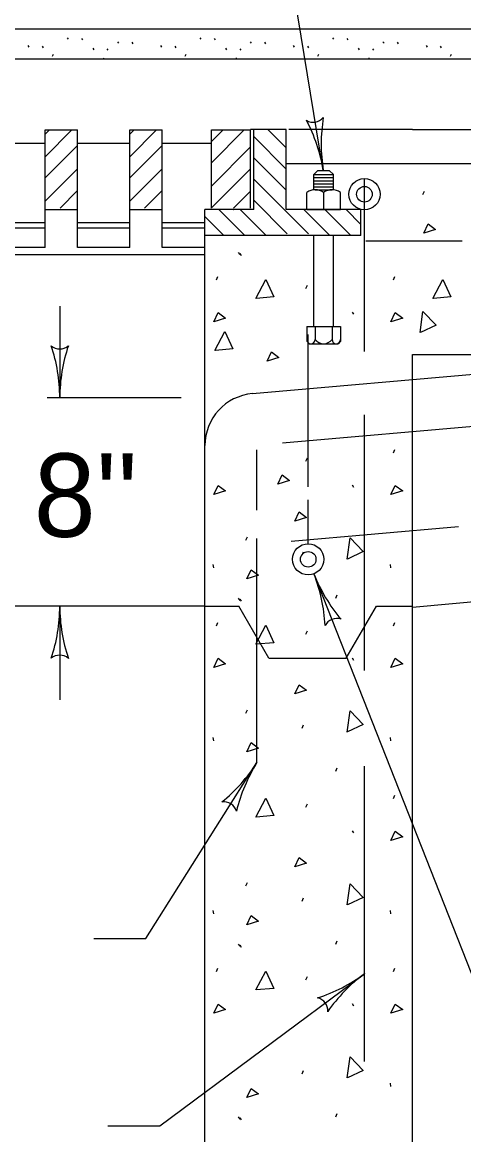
# Model space of a CAD drawing. Extents: x 1007 to 1035.5, y 1000.5 to 1021.5.
# Drawn here: x 1016.77 to 1017.831, y 1006.675 to 1009.344 of the extents above; entities that cross this region are included whole.
import ezdxf

# ---------------------------------------------------------------- set-up
doc = ezdxf.new("R2010")
doc.units = 0
for name, color, linetype in [('1', 7, 'Continuous'), ('11', 7, 'Continuous'), ('15', 7, 'Continuous')]:
    doc.layers.add(name, color=color, linetype=linetype)

msp = doc.modelspace()

# ---------------------------------------------------------------- linework, layer by layer
at = {"layer": '1'}
for p, q in [((1017.4934, 1008.9891), (1017.0556, 1011.6475)), ((1012.7079, 1009.3287), (1020.2079, 1009.3287)), ((1016.878, 1009.3072), (1016.8804, 1009.3036)), ((1016.9122, 1009.3058), (1016.9145, 1009.3022)), ((1016.9991, 1009.2978), (1017.0015, 1009.2942)), ((1017.0333, 1009.2964), (1017.0357, 1009.2928)), ((1017.1968, 1009.3072), (1017.1993, 1009.3036)), ((1017.231, 1009.3058), (1017.2334, 1009.3022)), ((1017.318, 1009.2978), (1017.3204, 1009.2942)), ((1017.3521, 1009.2964), (1017.3545, 1009.2928)), ((1017.5158, 1009.3072), (1017.5182, 1009.3036)), ((1017.5498, 1009.3058), (1017.5523, 1009.3022)), ((1017.6368, 1009.2978), (1017.6393, 1009.2942)), ((1017.671, 1009.2964), (1017.6734, 1009.2928)), ((1016.7837, 1009.2883), (1016.786, 1009.2848)), ((1016.8178, 1009.287), (1016.8202, 1009.2833)), ((1016.9395, 1009.2821), (1016.9419, 1009.2785)), ((1016.9737, 1009.2808), (1016.9761, 1009.2771)), ((1017.1025, 1009.2883), (1017.1049, 1009.2848)), ((1017.1367, 1009.287), (1017.139, 1009.2833)), ((1017.2584, 1009.2821), (1017.2608, 1009.2785)), ((1017.2925, 1009.2808), (1017.2949, 1009.2771)), ((1017.4213, 1009.2883), (1017.4238, 1009.2848)), ((1017.4555, 1009.287), (1017.4579, 1009.2833)), ((1017.5773, 1009.2821), (1017.5797, 1009.2785)), ((1017.6114, 1009.2808), (1017.6138, 1009.2771)), ((1017.7403, 1009.2883), (1017.7427, 1009.2848)), ((1017.7743, 1009.287), (1017.7768, 1009.2833)), ((1023.5538, 1009.2558), (1010.318, 1009.2558)), ((1020.2079, 1009.2558), (1012.7079, 1009.2558)), ((1016.8427, 1009.2628), (1016.845, 1009.2682)), ((1016.9648, 1009.2558), (1016.9662, 1009.2588)), ((1017.1615, 1009.2628), (1017.1639, 1009.2682)), ((1017.2837, 1009.2558), (1017.285, 1009.2588)), ((1017.4803, 1009.2628), (1017.4828, 1009.2682)), ((1017.6026, 1009.2558), (1017.6039, 1009.2588)), ((1017.7993, 1009.2628), (1017.8017, 1009.2682)), ((1016.825, 1008.8043), (1016.825, 1009.0862)), ((1016.825, 1009.0757), (1016.8355, 1009.0862)), ((1016.825, 1009.0217), (1016.8895, 1009.0862)), ((1016.825, 1009.0862), (1016.9032, 1009.0862)), ((1016.9032, 1008.8043), (1016.9032, 1009.0862)), ((1017.0282, 1008.8043), (1017.0282, 1009.0862)), ((1017.0282, 1009.0757), (1017.0387, 1009.0862)), ((1017.0282, 1009.0217), (1017.0927, 1009.0862)), ((1017.0282, 1008.8987), (1017.0282, 1009.0862)), ((1017.0282, 1009.0862), (1017.1063, 1009.0862)), ((1017.1063, 1008.8043), (1017.1063, 1009.0862)), ((1017.1063, 1008.8987), (1017.1063, 1009.0862)), ((1017.2246, 1008.8987), (1017.2246, 1009.0862)), ((1017.2246, 1009.0583), (1017.2525, 1009.0862)), ((1017.2246, 1009.0074), (1017.3035, 1009.0862)), ((1017.2246, 1009.0862), (1017.3183, 1009.0862)), ((1017.4043, 1009.0867), (1017.3183, 1009.0867)), ((1017.3183, 1008.8987), (1017.3183, 1009.0862)), ((1017.3263, 1008.8953), (1017.3263, 1009.0867)), ((1017.4043, 1009.0429), (1017.3605, 1009.0867)), ((1017.4043, 1008.8953), (1017.4043, 1009.0867)), ((1017.7079, 1009.0867), (1017.411, 1009.0867)), ((1017.7079, 1009.0867), (1020.2079, 1009.0867)), ((1017.4043, 1008.992), (1017.3263, 1009.0702)), ((1016.825, 1009.0537), (1016.7, 1009.0537)), ((1016.825, 1008.9708), (1016.9032, 1009.0487)), ((1017.0282, 1009.0537), (1016.9032, 1009.0537)), ((1017.0282, 1008.9708), (1017.1063, 1009.0487)), ((1017.2246, 1009.0537), (1017.1063, 1009.0537)), ((1017.2246, 1008.9514), (1017.3183, 1009.0452)), ((1017.4043, 1008.9412), (1017.3263, 1009.0193)), ((1017.4043, 1009.0058), (1020.1454, 1009.0058)), ((1016.825, 1008.9148), (1016.9032, 1008.9929)), ((1017.0282, 1008.9148), (1017.1063, 1008.9929)), ((1017.2246, 1008.8994), (1017.3183, 1008.993)), ((1017.4708, 1008.9793), (1017.4805, 1008.9891)), ((1017.4708, 1008.9793), (1017.5176, 1008.9793)), ((1017.4708, 1008.9424), (1017.4708, 1008.9793)), ((1017.4805, 1008.9891), (1017.5078, 1008.9891)), ((1017.5176, 1008.9793), (1017.5078, 1008.9891)), ((1017.5176, 1008.9426), (1017.5176, 1008.9793)), ((1017.4578, 1008.8367), (1017.3263, 1008.9683)), ((1017.4708, 1008.9718), (1017.5176, 1008.9718)), ((1017.4708, 1008.9643), (1017.5176, 1008.9643)), ((1017.4708, 1008.9568), (1017.5176, 1008.9568)), ((1017.5923, 1008.5541), (1017.5923, 1008.9693)), ((1016.8609, 1008.8987), (1016.9032, 1008.9408)), ((1017.0641, 1008.8987), (1017.1063, 1008.9408)), ((1017.2777, 1008.8987), (1017.3183, 1008.9393)), ((1017.4708, 1008.9493), (1017.5176, 1008.9493)), ((1017.733, 1008.9314), (1017.7366, 1008.9394)), ((1017.407, 1008.8367), (1017.3263, 1008.9174)), ((1016.825, 1008.8953), (1016.9032, 1008.8953)), ((1017.0282, 1008.8953), (1017.1063, 1008.8953)), ((1017.3263, 1008.8953), (1017.209, 1008.8953)), ((1017.209, 1008.8328), (1017.209, 1008.8948)), ((1017.2543, 1008.8328), (1017.209, 1008.8781)), ((1017.2246, 1008.8948), (1017.2246, 1008.8953)), ((1017.3051, 1008.8328), (1017.2426, 1008.8953)), ((1017.2777, 1008.8948), (1017.2782, 1008.8953)), ((1017.356, 1008.8328), (1017.2935, 1008.8953)), ((1017.3183, 1008.8948), (1017.3183, 1008.8953)), ((1017.584, 1008.8953), (1017.4043, 1008.8953)), ((1017.5088, 1008.8328), (1017.4463, 1008.8953)), ((1017.5597, 1008.8328), (1017.4972, 1008.8953)), ((1017.584, 1008.8593), (1017.548, 1008.8953)), ((1017.584, 1008.8328), (1017.584, 1008.8948)), ((1016.825, 1008.8632), (1016.7, 1008.8632)), ((1016.825, 1008.8503), (1016.7, 1008.8503)), ((1017.0282, 1008.8632), (1016.9032, 1008.8632)), ((1017.0282, 1008.8503), (1016.9032, 1008.8503)), ((1017.209, 1008.8632), (1017.1063, 1008.8632)), ((1017.209, 1008.8503), (1017.1063, 1008.8503)), ((1017.584, 1008.8328), (1017.209, 1008.8328)), ((1017.209, 1006.1443), (1017.209, 1008.8328)), ((1017.4708, 1008.6141), (1017.4708, 1008.8328)), ((1017.5176, 1008.6141), (1017.5176, 1008.8328)), ((1017.8274, 1008.8194), (1017.5954, 1008.8194)), ((1016.825, 1008.8043), (1016.7, 1008.8043)), ((1017.0282, 1008.8043), (1016.9032, 1008.8043)), ((1017.209, 1008.8043), (1017.1063, 1008.8043)), ((1017.289, 1008.792), (1017.2926, 1008.7868)), ((1017.2926, 1008.79), (1017.2961, 1008.7847)), ((1017.209, 1008.786), (1015.7079, 1008.786)), ((1017.2366, 1008.7263), (1017.2402, 1008.7342)), ((1017.4515, 1008.7058), (1017.4551, 1008.7138)), ((1017.662, 1008.7263), (1017.6655, 1008.7342)), ((1017.323, 1008.4533), (1020.2079, 1008.7077)), ((1016.8603, 1008.6635), (1016.8603, 1008.4433)), ((1017.5625, 1008.6489), (1017.5661, 1008.6437)), ((1017.4536, 1008.6141), (1017.5348, 1008.6141)), ((1017.4536, 1008.6141), (1017.4536, 1008.5791)), ((1017.4739, 1008.6141), (1017.4739, 1008.5833)), ((1017.5145, 1008.6141), (1017.5145, 1008.5833)), ((1017.5348, 1008.6141), (1017.5348, 1008.579)), ((1017.4536, 1008.5791), (1017.4596, 1008.5731)), ((1017.4573, 1008.2298), (1017.4573, 1008.5952)), ((1017.5348, 1008.579), (1017.5288, 1008.5731)), ((1017.4596, 1008.5731), (1017.5288, 1008.5731)), ((1017.7079, 1005.6308), (1017.7079, 1008.5474)), ((1017.7079, 1008.5474), (1020.2704, 1008.5474)), ((1017.1516, 1008.4433), (1016.8302, 1008.4433)), ((1017.5923, 1007.7893), (1017.5923, 1008.4027)), ((1017.9218, 1008.3806), (1017.3955, 1008.3343)), ((1017.334, 1008.1739), (1017.334, 1008.3183)), ((1017.662, 1008.3114), (1017.6655, 1008.3194)), ((1017.4515, 1008.291), (1017.4551, 1008.299)), ((1017.5625, 1008.2342), (1017.5661, 1008.2288)), ((1017.7079, 1007.9413), (1020.7079, 1008.2058)), ((1017.4573, 1008.0933), (1017.4573, 1008.1988)), ((1017.8186, 1008.1337), (1017.4164, 1008.0982)), ((1017.3077, 1008.1018), (1017.3112, 1008.1098)), ((1017.334, 1007.5683), (1017.334, 1008.1057)), ((1017.4426, 1008.0654), (1017.4462, 1008.0734)), ((1017.2284, 1008.0431), (1017.2293, 1008.0351)), ((1017.6538, 1008.0431), (1017.6547, 1008.0351)), ((1017.471, 1008.0209), (1017.9081, 1006.9118)), ((1017.289, 1007.9624), (1017.2926, 1007.9571)), ((1017.5234, 1007.9624), (1017.527, 1007.9704)), ((1017.2079, 1007.9433), (1015.7079, 1007.9433)), ((1016.8603, 1007.9433), (1016.8603, 1007.7184)), ((1017.2926, 1007.9604), (1017.2961, 1007.9551)), ((1017.2366, 1007.8966), (1017.2402, 1007.9046)), ((1017.4515, 1007.8762), (1017.4551, 1007.8842)), ((1017.662, 1007.8966), (1017.6655, 1007.9046)), ((1017.5625, 1007.8193), (1017.5661, 1007.814)), ((1017.3077, 1007.687), (1017.3112, 1007.695)), ((1017.4426, 1007.6506), (1017.4462, 1007.6586)), ((1017.2284, 1007.6283), (1017.2293, 1007.6203)), ((1017.6538, 1007.6283), (1017.6547, 1007.6203)), ((1017.0673, 1007.1459), (1017.334, 1007.5683)), ((1017.5234, 1007.5476), (1017.527, 1007.5556)), ((1017.5923, 1006.8511), (1017.5923, 1007.5598)), ((1017.662, 1007.4818), (1017.6655, 1007.4898)), ((1017.4515, 1007.4613), (1017.4551, 1007.4693)), ((1017.5625, 1007.4045), (1017.5661, 1007.3992)), ((1017.3077, 1007.2722), (1017.3112, 1007.2802)), ((1017.4426, 1007.2358), (1017.4462, 1007.2438)), ((1017.2284, 1007.2135), (1017.2293, 1007.2055)), ((1017.6538, 1007.2135), (1017.6547, 1007.2055)), ((1016.9423, 1007.1459), (1017.0673, 1007.1459)), ((1017.5234, 1007.1328), (1017.527, 1007.1408)), ((1017.289, 1007.1328), (1017.2926, 1007.1274)), ((1017.2926, 1007.1308), (1017.2961, 1007.1254)), ((1017.1008, 1006.6969), (1017.5923, 1007.0616)), ((1017.2366, 1007.0669), (1017.2402, 1007.0749)), ((1017.4515, 1007.0465), (1017.4551, 1007.0545)), ((1017.662, 1007.0669), (1017.6655, 1007.0749)), ((1017.5625, 1006.9897), (1017.5661, 1006.9843)), ((1017.4426, 1006.821), (1017.4462, 1006.829)), ((1017.6538, 1006.7987), (1017.6547, 1006.7907)), ((1017.289, 1006.718), (1017.2926, 1006.7127)), ((1017.2926, 1006.7159), (1017.2961, 1006.7106)), ((1017.5234, 1006.718), (1017.527, 1006.7259)), ((1016.9758, 1006.6969), (1017.1008, 1006.6969))]:
    msp.add_line(p, q, dxfattribs=at)
for points in [[(1017.7348, 1008.8383), (1017.7454, 1008.8604), (1017.7633, 1008.8471), (1017.7348, 1008.8383)], [(1017.3316, 1008.6818), (1017.3556, 1008.7271), (1017.3743, 1008.6853), (1017.3325, 1008.6818)], [(1017.757, 1008.6818), (1017.781, 1008.7271), (1017.7996, 1008.6853), (1017.7579, 1008.6818)], [(1017.2303, 1008.6258), (1017.241, 1008.6481), (1017.2588, 1008.6348), (1017.2303, 1008.6258)], [(1017.6558, 1008.6258), (1017.6664, 1008.6481), (1017.6842, 1008.6348), (1017.6558, 1008.6258)], [(1017.7258, 1008.5998), (1017.7328, 1008.6505), (1017.7646, 1008.6177), (1017.7266, 1008.6)], [(1017.2332, 1008.557), (1017.2572, 1008.6023), (1017.2758, 1008.5606), (1017.2341, 1008.557)], [(1017.3583, 1008.5314), (1017.369, 1008.5536), (1017.3868, 1008.5403), (1017.3583, 1008.5314)], [(1017.3838, 1008.2365), (1017.3945, 1008.2587), (1017.4123, 1008.2453), (1017.3838, 1008.2365)], [(1017.2303, 1008.2111), (1017.241, 1008.2333), (1017.2588, 1008.2199), (1017.2303, 1008.2111)], [(1017.6558, 1008.2111), (1017.6664, 1008.2333), (1017.6842, 1008.2199), (1017.6558, 1008.2111)], [(1017.425, 1008.1476), (1017.4357, 1008.1698), (1017.4534, 1008.1564), (1017.425, 1008.1476)], [(1017.5507, 1008.0563), (1017.5577, 1008.107), (1017.5895, 1008.0742), (1017.5515, 1008.0565)], [(1017.3094, 1008.0086), (1017.3201, 1008.0308), (1017.3378, 1008.0175), (1017.3094, 1008.0086)], [(1017.3316, 1007.8522), (1017.3556, 1007.8975), (1017.3743, 1007.8558), (1017.3325, 1007.8522)], [(1017.2303, 1007.7963), (1017.241, 1007.8184), (1017.2588, 1007.8051), (1017.2303, 1007.7963)], [(1017.6558, 1007.7963), (1017.6664, 1007.8184), (1017.6842, 1007.8051), (1017.6558, 1007.7963)], [(1017.425, 1007.7328), (1017.4357, 1007.755), (1017.4534, 1007.7417), (1017.425, 1007.7328)], [(1017.5507, 1007.6414), (1017.5577, 1007.6922), (1017.5895, 1007.6593), (1017.5515, 1007.6418)], [(1017.3094, 1007.5938), (1017.3201, 1007.616), (1017.3378, 1007.6027), (1017.3094, 1007.5938)], [(1017.3316, 1007.4373), (1017.3556, 1007.4827), (1017.3743, 1007.4409), (1017.3325, 1007.4373)], [(1017.6558, 1007.3814), (1017.6664, 1007.4036), (1017.6842, 1007.3903), (1017.6558, 1007.3814)], [(1017.425, 1007.3179), (1017.4357, 1007.3402), (1017.4534, 1007.3268), (1017.425, 1007.3179)], [(1017.5507, 1007.2266), (1017.5577, 1007.2773), (1017.5895, 1007.2445), (1017.5515, 1007.2269)], [(1017.3094, 1007.1789), (1017.3201, 1007.2012), (1017.3378, 1007.1878), (1017.3094, 1007.1789)], [(1017.3316, 1007.0226), (1017.3556, 1007.0678), (1017.3743, 1007.0261), (1017.3325, 1007.0226)], [(1017.2303, 1006.9666), (1017.241, 1006.9888), (1017.2588, 1006.9755), (1017.2303, 1006.9666)], [(1017.6558, 1006.9666), (1017.6664, 1006.9888), (1017.6842, 1006.9755), (1017.6558, 1006.9666)], [(1017.5507, 1006.8118), (1017.5577, 1006.8625), (1017.5895, 1006.8297), (1017.5515, 1006.8121)], [(1017.3094, 1006.7642), (1017.3201, 1006.7863), (1017.3378, 1006.773), (1017.3094, 1006.7642)]]:
    msp.add_lwpolyline(points, dxfattribs=at)
for centre, radius, start, end in [((1017.4638, 1008.5832), 0.0102, 180, 0), ((1017.4942, 1008.5984), 0.0253, 216.7993, 323.2007), ((1017.5246, 1008.5832), 0.0102, 180, 0), ((1017.334, 1008.3288), 0.125, 95.0568, 180)]:
    msp.add_arc(centre, radius, start, end, dxfattribs=at)
at = {"layer": '11'}
for centre, radius, start, end in [((1017.4693, 1009.1358), 0.0313, 238.1254, 320.2421), ((1017.8792, 1009.0526), 0.3909, 170.698, 189.3447), ((1017.1077, 1008.9256), 0.3909, 9.3508, 28.0196), ((1017.1077, 1008.9256), 0.3909, 9.3386, 9.3508), ((1016.8603, 1008.5919), 0.0313, 228.7746, 310.8913), ((1016.4693, 1008.4433), 0.3909, 0, 18.6688), ((1017.2512, 1008.4433), 0.3909, 161.3472, 179.9939), ((1016.4693, 1008.4433), 0.3909, 359.9878, 0), ((1017.8347, 1008.1642), 0.3909, 201.4957, 201.5079), ((1017.8347, 1008.1642), 0.3909, 201.5079, 220.1767), ((1017.1073, 1007.8776), 0.3909, 2.8551, 21.5018), ((1016.4693, 1007.9433), 0.3909, 341.3472, 359.9939), ((1017.2512, 1007.9433), 0.3909, 180, 198.6688), ((1017.2512, 1007.9433), 0.3909, 179.9878, 180), ((1017.5255, 1007.8826), 0.0313, 70.2825, 152.3992), ((1016.8602, 1007.7946), 0.0313, 48.7746, 130.8913), ((1017.0034, 1007.777), 0.3909, 309.0786, 327.7254), ((1017.6646, 1007.3595), 0.3909, 147.7315, 166.4003), ((1017.6646, 1007.3595), 0.3909, 147.7192, 147.7315), ((1017.2546, 1007.4426), 0.0313, 16.5061, 98.6228), ((1017.3594, 1007.3756), 0.391, 287.9202, 306.5669), ((1017.8253, 1006.7476), 0.391, 126.573, 145.2418), ((1017.8253, 1006.7476), 0.391, 126.5608, 126.573), ((1017.4729, 1006.973), 0.0313, 355.3476, 77.4643)]:
    msp.add_arc(centre, radius, start, end, dxfattribs=at)
at = {"layer": '15'}
for p, q in [((1017.4536, 1008.8953), (1017.4536, 1008.9359)), ((1017.4739, 1008.9426), (1017.5145, 1008.9426)), ((1017.4942, 1008.9359), (1017.4942, 1008.8953)), ((1017.5348, 1008.8953), (1017.5348, 1008.9359)), ((1017.4536, 1008.8953), (1017.5348, 1008.8953)), ((1017.2069, 1007.9433), (1017.2079, 1007.9433)), ((1017.2079, 1007.9433), (1017.2902, 1007.9433)), ((1017.3623, 1007.8183), (1017.2902, 1007.9433)), ((1017.5486, 1007.8183), (1017.6209, 1007.9433)), ((1017.6209, 1007.9433), (1017.7068, 1007.9433)), ((1017.3623, 1007.8183), (1017.5486, 1007.8183))]:
    msp.add_line(p, q, dxfattribs=at)
for centre, radius in [((1017.5923, 1008.9317), 0.0375), ((1017.5923, 1008.9317), 0.0187), ((1017.4572, 1008.0558), 0.0375), ((1017.4572, 1008.0558), 0.0187)]:
    msp.add_circle(centre, radius, dxfattribs=at)
for centre in [(1017.4739, 1008.9086), (1017.5145, 1008.9086)]:
    msp.add_arc(centre, 0.034, 53.4051, 126.5949, dxfattribs=at)

# ---------------------------------------------------------------- texts
at = {"layer": '1'}
msp.add_text("8''", height=0.2, dxfattribs=at).set_placement((1016.7978, 1008.1098))

doc.saveas('drawing.dxf')
